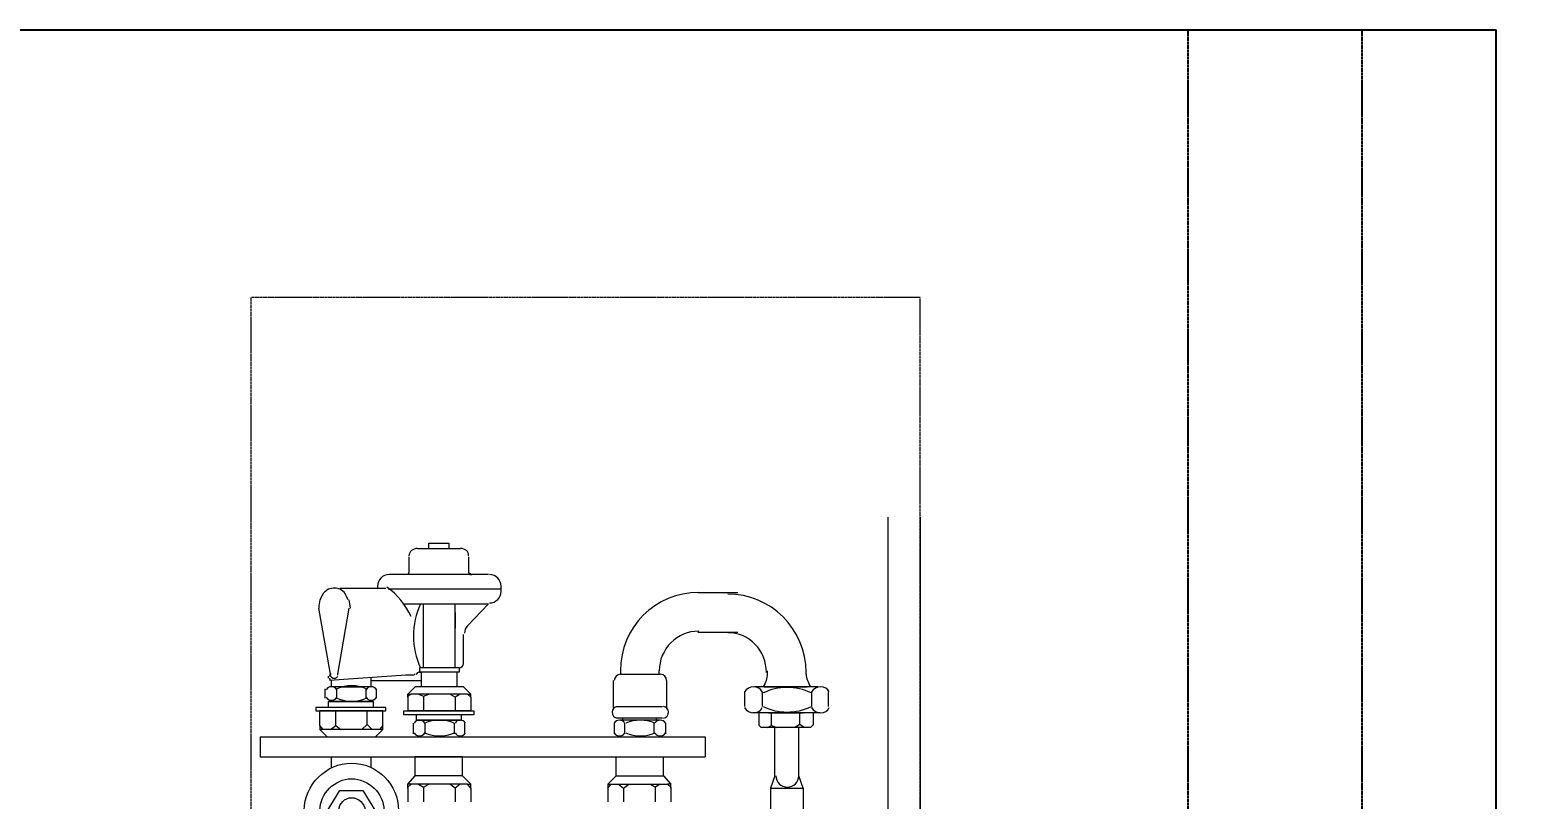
# Model space of a CAD drawing. Header units: millimetres. Extents: x -9013 to 516, y -36629 to 6082.
# Drawn here: x -4212 to -3656, y -1287 to -1000 of the extents above; entities that cross this region are included whole.
import ezdxf

# ---------------------------------------------------------------- set-up
doc = ezdxf.new("R2010")
doc.units = ezdxf.units.MM
doc.header["$LTSCALE"] = 0.05
doc.linetypes.add('CENTER', pattern=[50.8, 31.75, -6.35, 6.35, -6.35])
doc.linetypes.add('CENTER2', pattern=[28.575, 19.05, -3.175, 3.175, -3.175])
doc.layers.get('0').update_dxf_attribs({"lineweight": 18})
doc.layers.get('Defpoints').update_dxf_attribs({"color": 140, "lineweight": 18})
for name, color, linetype in [('1', 7, 'Continuous'), ('1CO', 4, 'Continuous'), ('2CONC', 4, 'Continuous'), ('HWAT___5CS', 3, 'CENTER2')]:
    doc.layers.add(name, color=color, linetype=linetype)
doc.layers.add('G-Anno-Std-Cntr', color=1, linetype='CENTER2', lineweight=18)
doc.styles.add('trebuchet_MS', font='trebuc.ttf')
doc.dimstyles.new('MGP', dxfattribs={"dimtxt": 2.5, "dimasz": 2.5, "dimexe": 1.25, "dimexo": 0.625, "dimtad": 1, "dimdec": 0, "dimtxsty": 'trebuchet_MS', "dimcen": 2.5, "dimclrt": 7, "dimadec": 0, "dimazin": 0, "dimtfac": 1, "dimtdec": 0, "dimtmove": 0, "dimatfit": 3, "dimfxl": 1.148294, "dimfxlon": 1, "dimarcsym": 2})

# ---------------------------------------------------------------- blocks, each defined once
blk = doc.blocks.new('*D308')
at = {"color": 0, "lineweight": -2, "transparency": 16777216}
for p, q in [((-3475.48, -1000.08), (-3347.65, -1000.08)), ((-3360.65, -1025.08), (-3360.65, -3325.08)), ((-3475.48, -3350.08), (-3347.65, -3350.08))]:
    blk.add_line(p, q, dxfattribs=at)
at = {"color": 0, "transparency": 16777216}
for points in [[(-3364.82, -1025.08), (-3356.48, -1025.08), (-3360.65, -1000.08)], [(-3364.82, -3325.08), (-3356.48, -3325.08), (-3360.65, -3350.08)]]:
    blk.add_solid(points, dxfattribs=at)
at = {"layer": 'Defpoints', "color": 0, "transparency": 16777216}
for p in [(-3981.63, -1000.08), (-3728.33, -3350.08), (-3360.65, -3350.08)]:
    blk.add_point(p, dxfattribs=at)
at = {"color": 7, "transparency": 16777216, "insert": (-3379.37, -2175.08), "char_height": 25, "attachment_point": 5, "rotation": 90, "style": 'trebuchet_MS'}
blk.add_mtext('2350', dxfattribs=at)
blk = doc.blocks.new('gas meter 1')
at = {"layer": '1', "color": 42, "lineweight": 9}
for points in [[(-6242.32, 3115), (-6242.32, 3001.6)], [(-6230.2, 3115), (-6230.2, 3001.6)], [(-6284.55, 3018.42), (-6286.11, 3013.72), (-6273.99, 3013.72), (-6275.56, 3018.42)], [(-6286.11, 3013.72), (-6286.11, 3001.6)], [(-6273.99, 3013.72), (-6273.99, 3001.6)]]:
    blk.add_lwpolyline(points, dxfattribs=at)
at = {"layer": '1', "color": 0, "lineweight": 5}
for points in [[(-6413.73, 3103.26), (-6413.73, 3105.22), (-6406.3, 3105.22), (-6406.3, 3103.26)], [(-6421.16, 3100.14), (-6421.16, 3094.27)], [(-6418.03, 3103.26), (-6402, 3103.26)], [(-6398.87, 3100.14), (-6398.87, 3094.27)], [(-6391.44, 3093.49), (-6428.59, 3093.49)], [(-6421.94, 3093.49), (-6422.33, 3093.49)], [(-6398.48, 3093.49), (-6397.7, 3093.49)], [(-6446.96, 3088.41), (-6429.76, 3088.41)], [(-6432.89, 3089.19), (-6432.89, 3088.41)], [(-6386.75, 3088.02), (-6428.98, 3088.02)], [(-6386.75, 3086.84), (-6386.75, 3089.19)], [(-6423.5, 3082.54), (-6391.44, 3082.54)], [(-6415.68, 3058.69), (-6415.68, 3082.54)], [(-6403.95, 3058.69), (-6403.95, 3082.54)], [(-6399.26, 3074.33), (-6391.44, 3082.54)], [(-6313.24, 3086.84), (-6298.38, 3086.84)], [(-6450.48, 3056.34), (-6454.78, 3080.98)], [(-6447.75, 3056.34), (-6443.44, 3080.98)], [(-6403.95, 3079.41), (-6403.95, 3073.55)], [(-6400.82, 3060.25), (-6400.82, 3071.2)], [(-6313.24, 3071.98), (-6298.38, 3071.98)], [(-6451.26, 3054.78), (-6451.26, 3055.56)], [(-6422.33, 3055.95), (-6450.87, 3054)], [(-6450.87, 3055.95), (-6450.48, 3055.95)], [(-6450.09, 3051.65), (-6450.09, 3054)], [(-6435.23, 3051.65), (-6435.23, 3055.17)], [(-6435.23, 3054), (-6416.46, 3054)], [(-6419.2, 3055.95), (-6422.33, 3055.95)], [(-6402.39, 3058.69), (-6417.25, 3058.69)], [(-6417.25, 3058.69), (-6417.25, 3057.13), (-6416.46, 3057.13)], [(-6403.17, 3057.13), (-6417.25, 3057.13)], [(-6416.46, 3051.65), (-6416.46, 3057.13)], [(-6402.39, 3058.69), (-6402.39, 3058.69), (-6402.39, 3057.13), (-6403.17, 3057.13)], [(-6403.17, 3051.65), (-6403.17, 3057.13)], [(-6344.91, 3054), (-6344.91, 3043.44)], [(-6342.17, 3057.52), (-6342.17, 3056.34), (-6327.31, 3056.34)], [(-6327.71, 3056.34), (-6327.71, 3057.52)], [(-6324.97, 3054), (-6324.97, 3043.44)], [(-6287.29, 3056.34), (-6287.29, 3057.52)], [(-6272.82, 3056.34), (-6272.82, 3057.52)], [(-6452.44, 3047.35), (-6452.44, 3050.87)], [(-6435.23, 3051.65), (-6450.09, 3051.65)], [(-6435.62, 3051.65), (-6449.7, 3051.65)], [(-6448.14, 3047.35), (-6448.14, 3050.87)], [(-6446.96, 3051.65), (-6439.14, 3051.65)], [(-6437.19, 3047.35), (-6437.19, 3050.87)], [(-6433.28, 3047.35), (-6433.28, 3050.87)], [(-6421.55, 3048.91), (-6418.81, 3051.65)], [(-6421.55, 3047.74), (-6421.55, 3048.91), (-6420.37, 3048.91), (-6421.55, 3048.13)], [(-6421.55, 3048.13), (-6421.55, 3042.66)], [(-6399.26, 3048.91), (-6420.37, 3048.91)], [(-6400.82, 3051.65), (-6418.81, 3051.65)], [(-6417.64, 3048.91), (-6415.68, 3048.13), (-6413.73, 3048.91)], [(-6415.68, 3048.13), (-6415.68, 3042.66)], [(-6402, 3048.91), (-6403.95, 3047.74), (-6405.91, 3048.91)], [(-6398.09, 3047.74), (-6399.26, 3048.91), (-6398.09, 3048.91), (-6400.82, 3051.65)], [(-6398.09, 3047.74), (-6398.09, 3048.91)], [(-6295.89, 3049.7), (-6295.89, 3044.22)], [(-6268.52, 3051.65), (-6291.98, 3051.65)], [(-6289.24, 3049.7), (-6289.24, 3044.22)], [(-6288.46, 3051.65), (-6272.43, 3051.65)], [(-6270.86, 3049.7), (-6270.86, 3044.22)], [(-6264.61, 3049.7), (-6264.61, 3044.22)], [(-6429.76, 3043.83), (-6455.96, 3043.83)], [(-6455.96, 3043.83), (-6455.96, 3042.66)], [(-6455.96, 3042.66), (-6429.76, 3042.66)], [(-6430.93, 3042.66), (-6454.39, 3042.66)], [(-6454.39, 3037.18), (-6454.39, 3042.66)], [(-6451.26, 3046.18), (-6434.45, 3046.18), (-6451.26, 3046.18), (-6434.45, 3046.18)], [(-6451.26, 3043.83), (-6451.26, 3046.18)], [(-6435.62, 3046.18), (-6449.7, 3046.18)], [(-6448.53, 3037.18), (-6448.53, 3042.66)], [(-6447.75, 3046.18), (-6438.36, 3046.18)], [(-6436.8, 3037.58), (-6436.8, 3042.66)], [(-6434.45, 3043.83), (-6434.45, 3046.18)], [(-6430.93, 3037.18), (-6430.93, 3042.66)], [(-6429.76, 3042.66), (-6429.76, 3043.83)], [(-6423.11, 3042.66), (-6396.91, 3042.66)], [(-6423.11, 3041.09), (-6423.11, 3042.66)], [(-6398.09, 3042.66), (-6421.55, 3042.66)], [(-6403.95, 3047.74), (-6403.95, 3042.66)], [(-6398.09, 3047.74), (-6398.09, 3042.66)], [(-6396.91, 3042.66), (-6396.91, 3041.09)], [(-6343.74, 3044.22), (-6326.53, 3044.22)], [(-6453.22, 3035.62), (-6454.39, 3037.18)], [(-6454.39, 3037.18), (-6454.39, 3035.62)], [(-6450.48, 3035.62), (-6448.53, 3037.18)], [(-6448.53, 3037.18), (-6446.57, 3035.62)], [(-6436.8, 3037.58), (-6438.75, 3035.62)], [(-6434.84, 3035.62), (-6436.8, 3037.58)], [(-6430.93, 3035.62), (-6430.93, 3037.18), (-6432.1, 3035.62)], [(-6396.91, 3041.09), (-6423.11, 3041.09)], [(-6419.59, 3037.97), (-6419.59, 3034.06)], [(-6418.42, 3041.09), (-6418.42, 3039.14)], [(-6418.42, 3039.14), (-6401.61, 3039.14), (-6418.42, 3039.14), (-6401.61, 3039.14)], [(-6402.78, 3039.14), (-6416.86, 3039.14)], [(-6415.29, 3037.97), (-6415.29, 3034.06)], [(-6414.9, 3039.14), (-6405.52, 3039.14)], [(-6404.34, 3037.97), (-6404.34, 3034.06)], [(-6401.61, 3041.09), (-6401.61, 3039.14)], [(-6400.43, 3037.97), (-6400.43, 3034.06)], [(-6344.52, 3037.97), (-6344.52, 3034.06)], [(-6326.53, 3039.92), (-6343.74, 3039.92)], [(-6327.31, 3039.14), (-6342.56, 3039.14)], [(-6328.88, 3039.92), (-6341.39, 3039.92)], [(-6341.39, 3039.92), (-6341.39, 3039.14)], [(-6340.61, 3037.97), (-6340.61, 3034.06)], [(-6329.66, 3037.97), (-6329.66, 3034.06)], [(-6328.88, 3039.92), (-6328.88, 3039.14)], [(-6325.36, 3037.97), (-6325.36, 3034.06)], [(-6267.74, 3041.88), (-6292.76, 3041.88)], [(-6268.52, 3041.88), (-6291.98, 3041.88)], [(-6270.08, 3041.88), (-6290.41, 3041.88)], [(-6290.41, 3037.18), (-6290.41, 3041.88)], [(-6271.25, 3036.4), (-6289.63, 3036.4), (-6290.41, 3037.18)], [(-6287.29, 3036.4), (-6285.72, 3037.18)], [(-6286.9, 3041.88), (-6273.99, 3041.88)], [(-6285.72, 3037.18), (-6285.72, 3041.88)], [(-6285.72, 3037.18), (-6283.77, 3036.4)], [(-6275.17, 3037.58), (-6277.12, 3036.4)], [(-6275.17, 3037.58), (-6275.17, 3041.88)], [(-6273.6, 3036.4), (-6275.17, 3037.58)], [(-6270.08, 3037.58), (-6271.25, 3036.4)], [(-6270.08, 3037.58), (-6270.08, 3041.88)], [(-6476.68, 3032.88), (-6476.68, 3025.45), (-6310.5, 3025.45)], [(-6476.68, 3032.88), (-6310.5, 3032.88)], [(-6453.22, 3035.62), (-6454.39, 3035.62), (-6451.66, 3032.88)], [(-6432.1, 3035.62), (-6453.22, 3035.62)], [(-6433.67, 3032.88), (-6430.93, 3035.62), (-6432.1, 3035.62)], [(-6310.5, 3032.88), (-6310.5, 3025.45)], [(-6284.55, 3018.42), (-6284.55, 3036.4)], [(-6275.56, 3018.42), (-6275.56, 3036.4)], [(-6450.09, 3021.54), (-6450.09, 3025.45)], [(-6435.23, 3021.54), (-6435.23, 3025.45)], [(-6401.21, 3025.45), (-6418.81, 3025.45)], [(-6418.81, 3018.42), (-6418.81, 3025.45)], [(-6401.21, 3018.42), (-6401.21, 3025.45)], [(-6343.74, 3025.45), (-6326.14, 3025.45)], [(-6343.74, 3018.42), (-6343.74, 3025.45)], [(-6326.14, 3018.42), (-6326.14, 3025.45)], [(-6399.26, 3015.29), (-6420.37, 3015.29), (-6421.55, 3015.29), (-6418.81, 3018.42)], [(-6421.55, 3013.72), (-6421.55, 3015.29)], [(-6420.37, 3015.29), (-6421.55, 3014.11)], [(-6401.21, 3018.42), (-6418.81, 3018.42)], [(-6417.64, 3015.29), (-6415.68, 3014.11), (-6413.73, 3015.29)], [(-6403.95, 3013.72), (-6405.91, 3015.29)], [(-6402, 3015.29), (-6403.95, 3013.72)], [(-6399.26, 3015.29), (-6398.09, 3015.29), (-6401.21, 3018.42)], [(-6398.09, 3013.72), (-6399.26, 3015.29)], [(-6398.09, 3013.72), (-6398.09, 3015.29)], [(-6343.74, 3018.42), (-6346.86, 3015.29), (-6345.69, 3015.29)], [(-6346.86, 3015.29), (-6346.86, 3013.72), (-6345.69, 3015.29)], [(-6345.69, 3015.29), (-6324.58, 3015.29)], [(-6343.74, 3018.42), (-6326.14, 3018.42)], [(-6342.95, 3015.29), (-6341, 3013.72)], [(-6341, 3013.72), (-6339.04, 3015.29)], [(-6329.27, 3014.11), (-6331.22, 3015.29)], [(-6327.31, 3015.29), (-6329.27, 3014.11)], [(-6326.14, 3018.42), (-6323.4, 3015.29), (-6324.58, 3015.29)], [(-6324.58, 3015.29), (-6323.4, 3014.11)], [(-6323.4, 3013.72), (-6323.4, 3015.29)], [(-6446.96, 2997.69), (-6451.66, 3005.12), (-6446.96, 3012.94), (-6438.36, 3012.94), (-6433.67, 3005.12), (-6438.36, 2997.69), (-6446.96, 2997.69)], [(-6421.55, 3014.11), (-6421.55, 3008.64)], [(-6415.68, 3014.11), (-6415.68, 3008.64)], [(-6403.95, 3013.72), (-6403.95, 3008.64)], [(-6398.09, 3013.72), (-6398.09, 3008.64)], [(-6346.86, 3013.72), (-6346.86, 3008.64)], [(-6341, 3013.72), (-6341, 3008.64)], [(-6329.27, 3014.11), (-6329.27, 3008.64)], [(-6323.4, 3014.11), (-6323.4, 3008.64)]]:
    blk.add_lwpolyline(points, dxfattribs=at)
for points in [[(-6418.03, 3103.26), (-6419.59, 3103.26), (-6421.16, 3102.09), (-6421.16, 3100.53)], [(-6398.87, 3100.53), (-6398.87, 3102.09), (-6400.04, 3103.26), (-6402, 3103.26)], [(-6428.59, 3093.49), (-6430.93, 3093.49), (-6432.89, 3091.53), (-6432.89, 3089.19)], [(-6421.55, 3093.88), (-6421.16, 3093.88), (-6421.16, 3093.88), (-6421.16, 3094.27)], [(-6398.87, 3094.27), (-6398.87, 3093.88), (-6398.48, 3093.88), (-6398.09, 3093.88)], [(-6386.75, 3089.19), (-6386.75, 3091.53), (-6388.7, 3093.49), (-6391.05, 3093.49)], [(-6451.26, 3088.02), (-6452.05, 3087.62), (-6452.44, 3087.23), (-6453.22, 3086.45)], [(-6448.92, 3088.41), (-6449.7, 3088.41), (-6450.48, 3088.41), (-6451.26, 3088.02)], [(-6446.96, 3088.02), (-6447.35, 3088.41), (-6448.14, 3088.41), (-6448.92, 3088.41)], [(-6445.01, 3086.45), (-6445.4, 3087.23), (-6446.18, 3087.62), (-6446.96, 3088.02)], [(-6420.37, 3077.85), (-6422.33, 3082.15), (-6425.46, 3086.06), (-6429.37, 3088.8)], [(-6391.05, 3082.93), (-6388.7, 3082.93), (-6386.75, 3084.89), (-6386.75, 3087.23)], [(-6454.39, 3084.11), (-6454.78, 3082.93), (-6454.78, 3082.15), (-6454.78, 3080.98)], [(-6453.22, 3086.45), (-6453.61, 3085.67), (-6454, 3084.89), (-6454.39, 3084.11)], [(-6443.84, 3084.11), (-6444.23, 3084.89), (-6444.62, 3085.67), (-6445.01, 3086.45)], [(-6443.05, 3080.98), (-6443.05, 3082.15), (-6443.44, 3082.93), (-6443.44, 3084.11)], [(-6416.86, 3082.54), (-6420.37, 3075.11), (-6420.37, 3066.12), (-6416.86, 3058.69)], [(-6312.85, 3086.84), (-6329.27, 3086.84), (-6342.17, 3073.94), (-6342.17, 3057.52)], [(-6272.82, 3056.93), (-6272.82, 3073.35), (-6286.11, 3086.26), (-6302.14, 3086.26)], [(-6399.26, 3074.33), (-6400.04, 3073.55), (-6400.43, 3072.77), (-6400.43, 3071.59)], [(-6312.85, 3072.38), (-6321.06, 3072.38), (-6327.71, 3065.73), (-6327.71, 3057.52)], [(-6287.68, 3056.93), (-6287.68, 3065.14), (-6293.93, 3071.79), (-6302.14, 3071.79)], [(-6402.39, 3058.69), (-6401.61, 3058.69), (-6400.82, 3059.47), (-6400.82, 3060.25)], [(-6450.48, 3056.73), (-6450.48, 3056.34), (-6450.48, 3055.95), (-6450.48, 3055.95)], [(-6450.48, 3055.56), (-6450.48, 3055.56), (-6450.09, 3055.17), (-6450.09, 3055.17)], [(-6450.09, 3055.17), (-6449.7, 3055.17), (-6449.7, 3054.78), (-6449.7, 3054.78)], [(-6449.7, 3054.78), (-6449.31, 3054.78), (-6449.31, 3054.78), (-6448.92, 3054.78)], [(-6448.92, 3054.78), (-6448.92, 3054.78), (-6448.53, 3054.78), (-6448.53, 3054.78)], [(-6448.53, 3054.78), (-6448.53, 3054.78), (-6448.14, 3055.17), (-6448.14, 3055.17)], [(-6448.14, 3055.17), (-6447.75, 3055.17), (-6447.75, 3055.56), (-6447.75, 3055.56)], [(-6447.75, 3055.95), (-6447.75, 3055.95), (-6447.75, 3056.34), (-6447.75, 3056.73)], [(-6419.2, 3056.34), (-6418.81, 3056.34), (-6418.81, 3056.34), (-6418.81, 3056.34)], [(-6418.42, 3056.34), (-6418.03, 3056.73), (-6417.64, 3057.13), (-6416.86, 3057.52)], [(-6342.17, 3056.34), (-6343.35, 3056.34), (-6344.52, 3055.17), (-6344.52, 3054)], [(-6324.97, 3054), (-6324.97, 3055.17), (-6325.75, 3056.34), (-6327.31, 3056.34)], [(-6288.85, 3051.65), (-6287.68, 3053.22), (-6287.29, 3054.78), (-6287.29, 3056.34)], [(-6272.82, 3056.34), (-6272.82, 3054.78), (-6272.04, 3053.22), (-6271.25, 3051.65)], [(-6437.19, 3050.87), (-6440.32, 3052.43), (-6444.62, 3052.43), (-6448.14, 3050.87)], [(-6270.86, 3049.31), (-6276.73, 3052.04), (-6283.38, 3052.04), (-6288.85, 3049.31)], [(-6448.14, 3047.35), (-6444.62, 3045.79), (-6440.32, 3045.79), (-6437.19, 3047.35)], [(-6288.85, 3044.22), (-6283.38, 3041.49), (-6276.73, 3041.49), (-6270.86, 3044.22)], [(-6404.34, 3037.97), (-6407.47, 3039.53), (-6411.77, 3039.53), (-6415.29, 3037.97)], [(-6329.27, 3037.97), (-6332.79, 3039.53), (-6336.7, 3039.53), (-6340.22, 3037.97)], [(-6415.29, 3034.45), (-6411.77, 3032.88), (-6407.47, 3032.88), (-6404.34, 3034.45)], [(-6340.22, 3034.45), (-6336.7, 3032.88), (-6332.79, 3032.88), (-6329.27, 3034.45)]]:
    blk.add_open_spline(points, degree=3, dxfattribs=at)
for points, knots in [([(-6450.48, 3055.95), (-6450.48, 3055.95), (-6450.87, 3055.95), (-6450.87, 3055.95), (-6450.87, 3055.56), (-6450.87, 3055.56), (-6450.87, 3055.56)], [0, 0, 0, 0, 1, 1, 1, 2, 2, 2, 2]), ([(-6450.87, 3054.78), (-6450.87, 3054.78), (-6450.87, 3054.39), (-6450.87, 3054.39), (-6450.87, 3054.39), (-6450.48, 3054.39), (-6450.48, 3054.39)], [0, 0, 0, 0, 1, 1, 1, 2, 2, 2, 2]), ([(-6448.14, 3050.48), (-6448.53, 3051.26), (-6449.31, 3051.65), (-6450.09, 3051.65), (-6450.87, 3051.65), (-6451.66, 3051.26), (-6452.05, 3050.48)], [0, 0, 0, 0, 1, 1, 1, 2, 2, 2, 2]), ([(-6433.28, 3050.48), (-6433.67, 3051.26), (-6434.45, 3051.65), (-6435.23, 3051.65), (-6436.01, 3051.65), (-6436.8, 3051.26), (-6437.19, 3050.48)], [0, 0, 0, 0, 1, 1, 1, 2, 2, 2, 2]), ([(-6289.24, 3049.7), (-6289.63, 3050.87), (-6291.2, 3051.65), (-6292.37, 3051.65), (-6293.93, 3051.65), (-6295.11, 3050.87), (-6295.89, 3049.7)], [0, 0, 0, 0, 1, 1, 1, 2, 2, 2, 2]), ([(-6264.22, 3049.7), (-6264.61, 3050.87), (-6266.17, 3051.65), (-6267.34, 3051.65), (-6268.91, 3051.65), (-6270.08, 3050.87), (-6270.86, 3049.7)], [0, 0, 0, 0, 1, 1, 1, 2, 2, 2, 2]), ([(-6452.05, 3047.74), (-6451.66, 3046.96), (-6450.87, 3046.57), (-6450.09, 3046.57), (-6449.31, 3046.57), (-6448.53, 3046.96), (-6448.14, 3047.74)], [0, 0, 0, 0, 1, 1, 1, 2, 2, 2, 2]), ([(-6437.19, 3047.74), (-6436.8, 3046.96), (-6436.01, 3046.57), (-6435.23, 3046.57), (-6434.45, 3046.57), (-6433.67, 3046.96), (-6433.28, 3047.74)], [0, 0, 0, 0, 1, 1, 1, 2, 2, 2, 2]), ([(-6343.35, 3044.22), (-6344.52, 3044.22), (-6345.3, 3043.05), (-6345.3, 3042.27), (-6345.3, 3041.09), (-6344.52, 3039.92), (-6343.35, 3039.92)], [0, 0, 0, 0, 1, 1, 1, 2, 2, 2, 2]), ([(-6326.14, 3039.92), (-6324.97, 3039.92), (-6324.19, 3041.09), (-6324.19, 3042.27), (-6324.19, 3043.05), (-6324.97, 3044.22), (-6326.14, 3044.22)], [0, 0, 0, 0, 1, 1, 1, 2, 2, 2, 2]), ([(-6295.89, 3043.83), (-6295.11, 3042.66), (-6293.93, 3041.88), (-6292.37, 3041.88), (-6291.2, 3041.88), (-6289.63, 3042.66), (-6289.24, 3043.83)], [0, 0, 0, 0, 1, 1, 1, 2, 2, 2, 2]), ([(-6270.86, 3043.83), (-6270.08, 3042.66), (-6268.91, 3041.88), (-6267.34, 3041.88), (-6266.17, 3041.88), (-6264.61, 3042.66), (-6264.22, 3043.83)], [0, 0, 0, 0, 1, 1, 1, 2, 2, 2, 2]), ([(-6415.29, 3037.97), (-6415.68, 3038.75), (-6416.46, 3039.14), (-6417.25, 3039.14), (-6418.03, 3039.14), (-6418.81, 3038.75), (-6419.2, 3037.97)], [0, 0, 0, 0, 1, 1, 1, 2, 2, 2, 2]), ([(-6400.04, 3037.97), (-6400.43, 3038.75), (-6401.21, 3039.14), (-6402, 3039.14), (-6402.78, 3039.14), (-6403.56, 3038.75), (-6403.95, 3037.97)], [0, 0, 0, 0, 1, 1, 1, 2, 2, 2, 2]), ([(-6340.61, 3037.97), (-6341, 3038.75), (-6341.78, 3039.14), (-6342.56, 3039.14), (-6343.35, 3039.14), (-6344.13, 3038.75), (-6344.52, 3037.97)], [0, 0, 0, 0, 1, 1, 1, 2, 2, 2, 2]), ([(-6325.36, 3037.97), (-6325.75, 3038.75), (-6326.53, 3039.14), (-6327.31, 3039.14), (-6328.1, 3039.14), (-6328.88, 3038.75), (-6329.27, 3037.97)], [0, 0, 0, 0, 1, 1, 1, 2, 2, 2, 2]), ([(-6419.2, 3034.45), (-6418.81, 3033.67), (-6418.03, 3033.27), (-6417.25, 3033.27), (-6416.46, 3033.27), (-6415.68, 3033.67), (-6415.29, 3034.45)], [0, 0, 0, 0, 1, 1, 1, 2, 2, 2, 2]), ([(-6403.95, 3034.45), (-6403.56, 3033.67), (-6402.78, 3033.27), (-6402, 3033.27), (-6401.21, 3033.27), (-6400.43, 3033.67), (-6400.04, 3034.45)], [0, 0, 0, 0, 1, 1, 1, 2, 2, 2, 2]), ([(-6344.52, 3034.45), (-6344.13, 3033.67), (-6343.35, 3033.27), (-6342.56, 3033.27), (-6341.78, 3033.27), (-6341, 3033.67), (-6340.61, 3034.45)], [0, 0, 0, 0, 1, 1, 1, 2, 2, 2, 2]), ([(-6329.27, 3034.45), (-6328.88, 3033.67), (-6328.1, 3033.27), (-6327.31, 3033.27), (-6326.53, 3033.27), (-6325.75, 3033.67), (-6325.36, 3034.45)], [0, 0, 0, 0, 1, 1, 1, 2, 2, 2, 2]), ([(-6442.66, 3023.11), (-6452.05, 3023.11), (-6460.26, 3014.9), (-6460.26, 3005.51), (-6460.26, 2995.74), (-6452.05, 2987.92), (-6442.66, 2987.92), (-6432.89, 2987.92), (-6425.07, 2995.74), (-6425.07, 3005.51), (-6425.07, 3014.9), (-6432.89, 3023.11), (-6442.66, 3023.11)], [0, 0, 0, 0, 1, 1, 1, 2, 2, 2, 3, 3, 3, 4, 4, 4, 4]), ([(-6442.66, 3017.24), (-6448.92, 3017.24), (-6454.39, 3011.77), (-6454.39, 3005.51), (-6454.39, 2998.87), (-6448.92, 2993.39), (-6442.66, 2993.39), (-6436.01, 2993.39), (-6430.54, 2998.87), (-6430.54, 3005.51), (-6430.54, 3011.77), (-6436.01, 3017.24), (-6442.66, 3017.24)], [0, 0, 0, 0, 1, 1, 1, 2, 2, 2, 3, 3, 3, 4, 4, 4, 4]), ([(-6284.16, 3018.42), (-6284.16, 3016.07), (-6282.2, 3014.11), (-6279.86, 3014.11), (-6277.51, 3014.11), (-6275.56, 3016.07), (-6275.56, 3018.42)], [0, 0, 0, 0, 1, 1, 1, 2, 2, 2, 2]), ([(-6442.66, 3010.2), (-6445.01, 3010.2), (-6447.35, 3007.86), (-6447.35, 3005.51), (-6447.35, 3002.78), (-6445.01, 3000.43), (-6442.66, 3000.43), (-6439.92, 3000.43), (-6437.58, 3002.78), (-6437.58, 3005.51), (-6437.58, 3007.86), (-6439.92, 3010.2), (-6442.66, 3010.2)], [0, 0, 0, 0, 1, 1, 1, 2, 2, 2, 3, 3, 3, 4, 4, 4, 4])]:
    blk.add_open_spline(points, degree=3, knots=knots, dxfattribs=at)
at = {"layer": 'G-Anno-Std-Cntr'}
blk.add_lwpolyline([(-6480.2, 2746.98), (-6230.2, 2746.98), (-6230.2, 3196.98), (-6480.2, 3196.98)], close=True, dxfattribs=at)
blk = doc.blocks.new('*D311')
at = {"color": 0, "lineweight": -2, "transparency": 16777216}
for p, q in [((-3626.99, -1000.08), (-3499.16, -1000.08)), ((-3512.16, -1075.08), (-3512.16, -1025.08)), ((-3626.99, -1100.08), (-3499.16, -1100.08))]:
    blk.add_line(p, q, dxfattribs=at)
at = {"color": 0, "transparency": 16777216}
for points in [[(-3516.33, -1025.08), (-3508, -1025.08), (-3512.16, -1000.08)], [(-3516.33, -1075.08), (-3508, -1075.08), (-3512.16, -1100.08)]]:
    blk.add_solid(points, dxfattribs=at)
at = {"layer": 'Defpoints', "color": 0, "transparency": 16777216}
for p in [(-3879.46, -1000.08), (-3512.16, -1000.08), (-3879.46, -1100.08)]:
    blk.add_point(p, dxfattribs=at)
at = {"color": 7, "transparency": 16777216, "insert": (-3530.88, -1050.08), "char_height": 25, "attachment_point": 5, "rotation": 90, "style": 'trebuchet_MS'}
blk.add_mtext('100', dxfattribs=at)
blk = doc.blocks.new('*D321')
at = {"color": 0, "lineweight": -2, "transparency": 16777216}
for p, q in [((-4229.46, -916.22), (-4229.46, -788.39)), ((-4129.46, -916.22), (-4129.46, -788.39)), ((-4204.46, -801.39), (-4154.46, -801.39))]:
    blk.add_line(p, q, dxfattribs=at)
at = {"color": 0, "transparency": 16777216}
for points in [[(-4204.46, -797.23), (-4204.46, -805.56), (-4229.46, -801.39)], [(-4154.46, -797.23), (-4154.46, -805.56), (-4129.46, -801.39)]]:
    blk.add_solid(points, dxfattribs=at)
at = {"layer": 'Defpoints', "color": 0, "transparency": 16777216}
for p in [(-4129.46, -801.39), (-4229.46, -1125.91), (-4129.46, -1125.91)]:
    blk.add_point(p, dxfattribs=at)
at = {"color": 7, "transparency": 16777216, "insert": (-4179.46, -782.67), "char_height": 25, "attachment_point": 5, "style": 'trebuchet_MS'}
blk.add_mtext('100', dxfattribs=at)
blk = doc.blocks.new('*D322')
at = {"color": 0, "lineweight": -2, "transparency": 16777216}
for p, q in [((-4129.46, -916.22), (-4129.46, -788.39)), ((-3879.46, -916.22), (-3879.46, -788.39)), ((-4104.46, -801.39), (-3904.46, -801.39))]:
    blk.add_line(p, q, dxfattribs=at)
at = {"color": 0, "transparency": 16777216}
for points in [[(-4104.46, -797.23), (-4104.46, -805.56), (-4129.46, -801.39)], [(-3904.46, -797.23), (-3904.46, -805.56), (-3879.46, -801.39)]]:
    blk.add_solid(points, dxfattribs=at)
at = {"layer": 'Defpoints', "color": 0, "transparency": 16777216}
for p in [(-3879.46, -801.39), (-4129.46, -1011.67), (-3879.46, -1111.67)]:
    blk.add_point(p, dxfattribs=at)
at = {"color": 7, "transparency": 16777216, "insert": (-4004.46, -782.67), "char_height": 25, "attachment_point": 5, "style": 'trebuchet_MS'}
blk.add_mtext('250', dxfattribs=at)
blk = doc.blocks.new('*D323')
at = {"color": 0, "lineweight": -2, "transparency": 16777216}
for p, q in [((-3879.46, -916.22), (-3879.46, -788.39)), ((-3779.46, -916.22), (-3779.46, -788.39)), ((-3854.46, -801.39), (-3804.46, -801.39))]:
    blk.add_line(p, q, dxfattribs=at)
at = {"color": 0, "transparency": 16777216}
for points in [[(-3854.46, -797.23), (-3854.46, -805.56), (-3879.46, -801.39)], [(-3804.46, -797.23), (-3804.46, -805.56), (-3779.46, -801.39)]]:
    blk.add_solid(points, dxfattribs=at)
at = {"layer": 'Defpoints', "color": 0, "transparency": 16777216}
for p in [(-3779.46, -801.39), (-3879.46, -1011.67), (-3779.46, -1011.67)]:
    blk.add_point(p, dxfattribs=at)
at = {"color": 7, "transparency": 16777216, "insert": (-3829.46, -782.67), "char_height": 25, "attachment_point": 5, "style": 'trebuchet_MS'}
blk.add_mtext('100', dxfattribs=at)
blk = doc.blocks.new('*D326')
at = {"color": 0, "lineweight": -2, "transparency": 16777216}
for p, q in [((-4729.46, -830.96), (-4729.46, -703.13)), ((-3664.46, -830.96), (-3664.46, -703.13)), ((-4704.46, -716.13), (-3689.46, -716.13))]:
    blk.add_line(p, q, dxfattribs=at)
at = {"color": 0, "transparency": 16777216}
for points in [[(-4704.46, -711.96), (-4704.46, -720.3), (-4729.46, -716.13)], [(-3689.46, -711.96), (-3689.46, -720.3), (-3664.46, -716.13)]]:
    blk.add_solid(points, dxfattribs=at)
at = {"layer": 'Defpoints', "color": 0, "transparency": 16777216}
for p in [(-3664.46, -716.13), (-4729.46, -1027.16), (-3664.46, -1027.16)]:
    blk.add_point(p, dxfattribs=at)
at = {"color": 7, "transparency": 16777216, "insert": (-4196.96, -697.37), "char_height": 25, "attachment_point": 5, "style": 'trebuchet_MS'}
blk.add_mtext('1065', dxfattribs=at)
blk = doc.blocks.new('*D331')
at = {"color": 0, "lineweight": -2, "transparency": 16777216}
for p, q in [((-3626.99, -1100.08), (-3499.16, -1100.08)), ((-3512.16, -1525.08), (-3512.16, -1125.08)), ((-3626.99, -1550.08), (-3499.16, -1550.08))]:
    blk.add_line(p, q, dxfattribs=at)
at = {"color": 0, "transparency": 16777216}
for points in [[(-3516.33, -1125.08), (-3508, -1125.08), (-3512.16, -1100.08)], [(-3516.33, -1525.08), (-3508, -1525.08), (-3512.16, -1550.08)]]:
    blk.add_solid(points, dxfattribs=at)
at = {"layer": 'Defpoints', "color": 0, "transparency": 16777216}
for p in [(-3879.46, -1100.08), (-3512.16, -1100.08), (-3879.46, -1550.08)]:
    blk.add_point(p, dxfattribs=at)
at = {"color": 7, "transparency": 16777216, "insert": (-3530.88, -1325.08), "char_height": 25, "attachment_point": 5, "rotation": 90, "style": 'trebuchet_MS'}
blk.add_mtext('450', dxfattribs=at)

msp = doc.modelspace()

# ---------------------------------------------------------------- linework, layer by layer
at = {"layer": '1CO'}
msp.add_line((-3664.46, -3350.08), (-3664.46, -1000.08), dxfattribs=at)
at = {"layer": '2CONC', "lineweight": -3}
msp.add_line((-4729.46, -1000.08), (-3664.46, -1000.08), dxfattribs=at)
at = {"layer": 'G-Anno-Std-Cntr'}
msp.add_lwpolyline([(-4129.46, -1550.08), (-3879.46, -1550.08), (-3879.46, -1100.08), (-4129.46, -1100.08)], close=True, dxfattribs=at)
at = {"layer": 'HWAT___5CS', "color": 2}
for p, q in [((-3779.46, -3350.08), (-3779.46, -1000.08)), ((-3714.46, -3350.08), (-3714.46, -1000.08))]:
    msp.add_line(p, q, dxfattribs=at)

# ---------------------------------------------------------------- block references
at = {"layer": 'G-Anno-Std-Cntr', "color": 7, "linetype": 'CENTER'}
msp.add_blockref('gas meter 1', (2350.74, -4297.06), dxfattribs=at)

# ---------------------------------------------------------------- dimensions: what is measured, and where the dimension line sits
for base, p1, p2, picture, middle in [((-3664.46, -716.13), (-4729.46, -1027.16), (-3664.46, -1027.16), '*D326', (-4196.96, -697.37)), ((-4129.46, -801.39), (-4229.46, -1125.91), (-4129.46, -1125.91), '*D321', (-4179.46, -782.67)), ((-3879.46, -801.39), (-4129.46, -1011.67), (-3879.46, -1111.67), '*D322', (-4004.46, -782.67)), ((-3779.46, -801.39), (-3879.46, -1011.67), (-3779.46, -1011.67), '*D323', (-3829.46, -782.67))]:
    dim = msp.add_linear_dim(base=base, p1=p1, p2=p2, dimstyle='MGP', override={"dimscale": 100, "dimtxt": 0.25, "dimasz": 0.25, "dimexe": 0.13, "dimexo": 0.06, "dimgap": 0.06, "dimarcsym": 1})
    dim.commit()
    dim.dimension.update_dxf_attribs({"geometry": picture, "text_midpoint": middle})
for base, p1, p2, picture, middle in [((-3360.65, -3350.08), (-3981.63, -1000.08), (-3728.33, -3350.08), '*D308', (-3379.37, -2175.08)), ((-3512.16, -1000.08), (-3879.46, -1100.08), (-3879.46, -1000.08), '*D311', (-3530.88, -1050.08)), ((-3512.16, -1100.08), (-3879.46, -1550.08), (-3879.46, -1100.08), '*D331', (-3530.88, -1325.08))]:
    dim = msp.add_linear_dim(base=base, p1=p1, p2=p2, angle=90, dimstyle='MGP', override={"dimscale": 100, "dimtxt": 0.25, "dimasz": 0.25, "dimexe": 0.13, "dimexo": 0.06, "dimgap": 0.06, "dimarcsym": 1})
    dim.commit()
    dim.dimension.update_dxf_attribs({"geometry": picture, "text_midpoint": middle})

doc.saveas('drawing.dxf')
